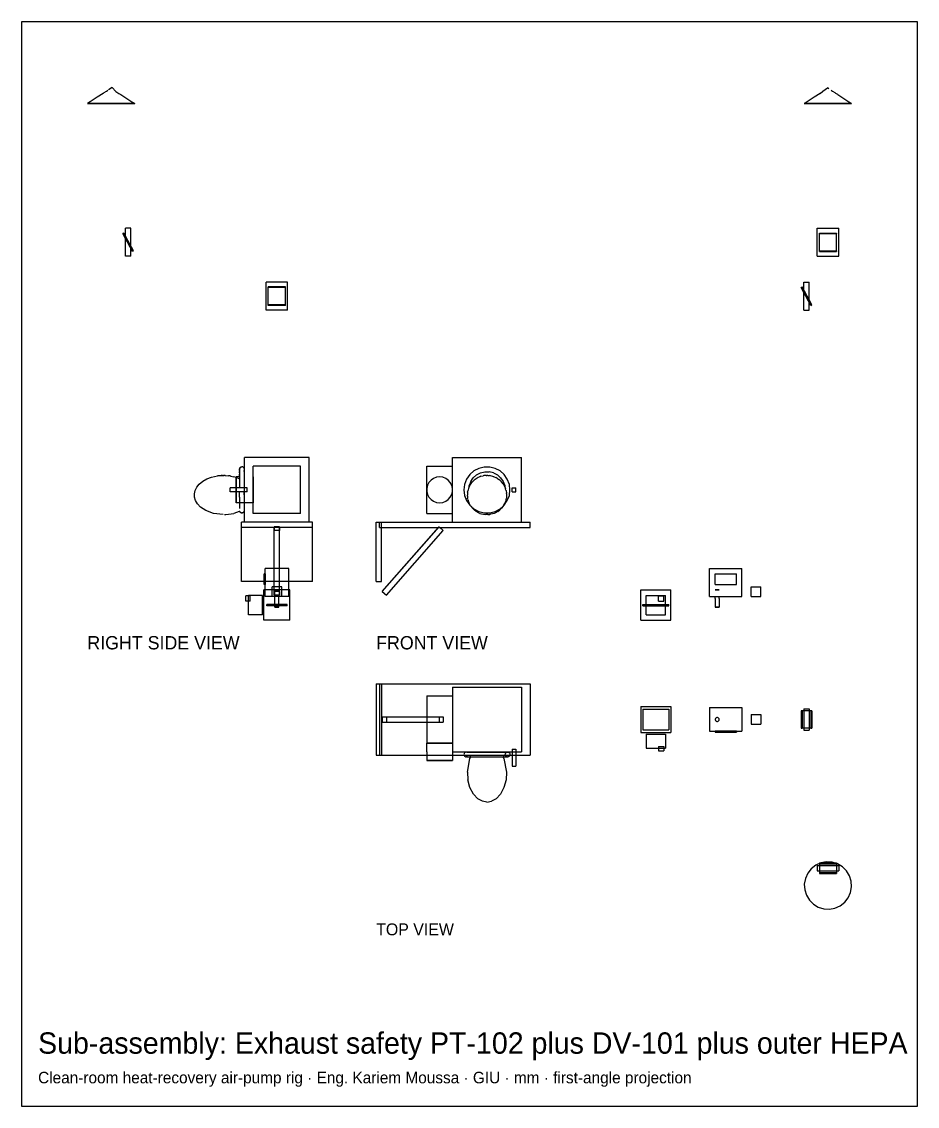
# Model space of a CAD drawing. Header units: millimetres. Extents: x -825 to 8, y -353 to 655.
import ezdxf

# ---------------------------------------------------------------- set-up
doc = ezdxf.new("R2010")
doc.units = ezdxf.units.MM
for name, color, linetype in [('BORDER', 7, 'Continuous'), ('HIDDEN', 8, 'Continuous'), ('TEXT', 5, 'Continuous'), ('VISIBLE', 7, 'Continuous')]:
    doc.layers.add(name, color=color, linetype=linetype)

msp = doc.modelspace()

# ---------------------------------------------------------------- linework, layer by layer
at = {"layer": 'BORDER'}
msp.add_lwpolyline([(-824.6, -352.6), (8.1, -352.6), (8.1, 654.9), (-824.6, 654.9)], close=True, dxfattribs=at)
at = {"layer": 'HIDDEN'}
for points in [[(-763.1, 579), (-763.5, 579)], [(-761.6, 579), (-763.1, 579)], [(-758.8, 579), (-761.6, 579)], [(-755.1, 579), (-758.8, 579)], [(-750.5, 579), (-755.1, 579)], [(-745.5, 579), (-750.5, 579)], [(-740.2, 579), (-745.5, 579)], [(-734.9, 579), (-740.2, 579)], [(-730.1, 579), (-734.9, 579)], [(-725.9, 579), (-730.1, 579)], [(-722.7, 579), (-725.9, 579)], [(-720.5, 579), (-722.7, 579)], [(-719.5, 579), (-720.5, 579)], [(-719.5, 579), (-719.5, 579)], [(-97, 579), (-97, 579)], [(-96, 579), (-97, 579)], [(-93.8, 579), (-96, 579)], [(-90.6, 579), (-93.8, 579)], [(-86.4, 579), (-90.6, 579)], [(-81.5, 579), (-86.4, 579)], [(-76.3, 579), (-81.5, 579)], [(-71, 579), (-76.3, 579)], [(-66, 579), (-71, 579)], [(-61.4, 579), (-66, 579)], [(-57.7, 579), (-61.4, 579)], [(-54.9, 579), (-57.7, 579)], [(-53.4, 579), (-54.9, 579)], [(-53, 579), (-53.4, 579)], [(-729.6, 458.6), (-730.5, 458.1)], [(-721.4, 441.4), (-730.5, 458.1)], [(-720.5, 441.9), (-729.6, 458.6)], [(-723, 463), (-728, 463)], [(-728, 437), (-728, 463)], [(-723, 446.5), (-728, 455.6)], [(-723, 444.4), (-728, 453.5)], [(-723, 437), (-723, 463)], [(-85, 463), (-65, 463)], [(-85, 437), (-85, 463)], [(-83, 441.9), (-83, 458.6)], [(-83, 441.4), (-83, 453.5)], [(-67, 441.9), (-67, 458.6)], [(-67, 441.4), (-67, 453.5)], [(-65, 437), (-65, 463)], [(-723, 437), (-728, 437)], [(-720.5, 441.9), (-721.4, 441.4)], [(-85, 437), (-65, 437)], [(-83, 441.9), (-67, 441.9)], [(-83, 441.9), (-83, 441.4)], [(-83, 441.4), (-67, 441.4)], [(-67, 441.9), (-67, 441.4)], [(-577.3, 413), (-597.3, 413)], [(-597.3, 387), (-597.3, 413)], [(-595.3, 408.1), (-595.3, 408.6)], [(-579.3, 408.6), (-595.3, 408.6)], [(-595.3, 396.5), (-595.3, 408.6)], [(-579.3, 408.1), (-595.3, 408.1)], [(-595.3, 391.4), (-595.3, 408.1)], [(-579.3, 408.1), (-579.3, 408.6)], [(-579.3, 396.5), (-579.3, 408.6)], [(-579.3, 391.4), (-579.3, 408.1)], [(-577.3, 387), (-577.3, 413)], [(-100, 408.1), (-99.1, 408.6)], [(-90.9, 391.4), (-100, 408.1)], [(-90, 391.9), (-99.1, 408.6)], [(-97.5, 413), (-92.5, 413)], [(-97.5, 387), (-97.5, 413)], [(-92.5, 396.5), (-97.5, 405.6)], [(-92.5, 394.4), (-97.5, 403.5)], [(-92.5, 387), (-92.5, 413)], [(-577.3, 387), (-597.3, 387)], [(-97.5, 387), (-92.5, 387)], [(-90.9, 391.4), (-90, 391.9)], [(-557.3, 250), (-617.3, 250)], [(-617.3, 190), (-617.3, 250)], [(-565.3, 242), (-609.3, 242)], [(-609.3, 198), (-609.3, 242)], [(-565.3, 242), (-609.3, 242)], [(-609.3, 198), (-609.3, 242)], [(-565.3, 198), (-565.3, 242)], [(-565.3, 198), (-565.3, 242)], [(-557.3, 190), (-557.3, 250)], [(-448, 242), (-424, 242)], [(-448, 198), (-448, 242)], [(-424, 250), (-360, 250)], [(-424, 190), (-424, 250)], [(-424, 198), (-424, 242)], [(-424, 198), (-424, 242)], [(-360, 190), (-360, 250)], [(-642.6, 233.1), (-637.1, 233.4)], [(-625.3, 232), (-625.3, 231.7)], [(-609.3, 232), (-609.3, 231.7)], [(-609.3, 231.7), (-609.3, 232)], [(-436, 232), (-438.9, 231.7)], [(-433.1, 231.7), (-436, 232)], [(-614.8, 221.8), (-630.8, 221.8)], [(-630.8, 218.2), (-630.8, 221.8)], [(-625.3, 231.7), (-625.3, 230.6)], [(-625.3, 230.6), (-625.3, 231.6)], [(-625.3, 230.6), (-625.3, 229)], [(-625.3, 229), (-625.3, 230.6)], [(-625.3, 229), (-625.3, 226.8)], [(-625.3, 226.8), (-625.3, 229)], [(-625.3, 226.8), (-625.3, 224.3)], [(-625.3, 224.3), (-625.3, 226.8)], [(-625.3, 224.3), (-625.3, 221.4)], [(-625.3, 221.4), (-625.3, 224.3)], [(-614.8, 221.8), (-617.3, 221.8)], [(-614.8, 218.2), (-614.8, 221.8)], [(-614.8, 218.2), (-614.8, 221.8)], [(-609.3, 231.7), (-609.3, 230.6)], [(-609.3, 230.6), (-609.3, 231.7)], [(-609.3, 230.6), (-609.3, 229)], [(-609.3, 229), (-609.3, 230.6)], [(-609.3, 229), (-609.3, 226.8)], [(-609.3, 226.8), (-609.3, 229)], [(-609.3, 226.8), (-609.3, 224.3)], [(-609.3, 224.3), (-609.3, 226.8)], [(-609.3, 224.3), (-609.3, 221.4)], [(-609.3, 221.4), (-609.3, 224.3)], [(-447.2, 224.3), (-447.9, 221.4)], [(-445.9, 226.8), (-447.2, 224.3)], [(-444, 229), (-445.9, 226.8)], [(-441.6, 230.6), (-444, 229)], [(-438.9, 231.7), (-441.6, 230.6)], [(-430.4, 230.6), (-433.1, 231.7)], [(-428, 229), (-430.4, 230.6)], [(-426.1, 226.8), (-428, 229)], [(-424.8, 224.3), (-426.1, 226.8)], [(-424.1, 221.4), (-424.8, 224.3)], [(-368.6, 221.8), (-365.1, 221.8)], [(-368.6, 218.2), (-368.6, 221.8)], [(-365.1, 218.2), (-365.1, 221.8)], [(-614.8, 218.2), (-630.8, 218.2)], [(-625.3, 221.4), (-625.3, 218.6)], [(-625.3, 218.6), (-625.3, 221.4)], [(-625.3, 218.6), (-625.3, 215.7)], [(-625.3, 215.7), (-625.3, 218.6)], [(-625.3, 215.7), (-625.3, 213.2)], [(-625.3, 213.2), (-625.3, 215.7)], [(-625.3, 213.2), (-625.3, 211)], [(-625.3, 211), (-625.3, 213.2)], [(-614.8, 218.2), (-617.3, 218.2)], [(-609.3, 221.4), (-609.3, 218.6)], [(-609.3, 218.6), (-609.3, 221.4)], [(-609.3, 218.6), (-609.3, 215.7)], [(-609.3, 215.7), (-609.3, 218.6)], [(-609.3, 215.7), (-609.3, 213.2)], [(-609.3, 213.2), (-609.3, 215.7)], [(-609.3, 213.2), (-609.3, 211)], [(-609.3, 211), (-609.3, 213.2)], [(-447.9, 221.4), (-447.9, 218.6)], [(-447.9, 218.6), (-447.2, 215.7)], [(-447.2, 215.7), (-445.9, 213.2)], [(-445.9, 213.2), (-444, 211)], [(-428, 211), (-426.1, 213.2)], [(-426.1, 213.2), (-424.8, 215.7)], [(-424.8, 215.7), (-424.1, 218.6)], [(-424.1, 218.6), (-424.1, 221.4)], [(-368.6, 218.2), (-365.1, 218.2)], [(-625.3, 211), (-625.3, 209.4)], [(-625.3, 209.4), (-625.3, 211)], [(-625.3, 209.4), (-625.3, 208.3)], [(-625.3, 208.3), (-625.3, 209.4)], [(-625.3, 208.3), (-625.3, 208)], [(-625.3, 208), (-625.3, 208.3)], [(-609.3, 208), (-625.3, 208)], [(-609.3, 211), (-609.3, 209.4)], [(-609.3, 209.4), (-609.3, 211)], [(-609.3, 209.4), (-609.3, 208.3)], [(-609.3, 208.3), (-609.3, 209.4)], [(-609.3, 208.3), (-609.3, 208)], [(-609.3, 208), (-609.3, 208.3)], [(-444, 211), (-441.6, 209.4)], [(-441.6, 209.4), (-438.9, 208.3)], [(-438.9, 208.3), (-436, 208)], [(-436, 208), (-433.1, 208.3)], [(-433.1, 208.3), (-430.4, 209.4)], [(-430.4, 209.4), (-428, 211)], [(-407.1, 205), (-404.2, 202.4)], [(-404.2, 202.4), (-399.6, 200)], [(-384.4, 200), (-379.8, 202.4)], [(-379.8, 202.4), (-376.9, 205)], [(-637.1, 197), (-646.3, 198)], [(-565.3, 198), (-609.3, 198)], [(-565.3, 198), (-609.3, 198)], [(-448, 198), (-424, 198)], [(-399.6, 200), (-394.6, 198.8)], [(-394.6, 198.8), (-389.4, 198.8)], [(-389.4, 198.8), (-384.4, 200)], [(-554.3, 190), (-620.3, 190)], [(-620.3, 185), (-620.3, 190)], [(-554.3, 190), (-620.3, 190)], [(-620.3, 185), (-620.3, 190)], [(-554.3, 190), (-620.3, 190)], [(-620.3, 135), (-620.3, 190)], [(-554.3, 185), (-620.3, 185)], [(-557.3, 190), (-617.3, 190)], [(-557.3, 190), (-617.3, 190)], [(-589.8, 185.7), (-589.8, 185)], [(-584.8, 185.7), (-589.8, 185.7)], [(-589.8, 125.6), (-589.8, 185.7)], [(-584.8, 185.7), (-584.8, 185)], [(-584.8, 125.6), (-584.8, 185.7)], [(-554.3, 185), (-554.3, 190)], [(-554.3, 185), (-554.3, 190)], [(-554.3, 135), (-554.3, 190)], [(-495, 190), (-490, 190)], [(-495, 135), (-495, 190)], [(-492, 190), (-352, 190)], [(-492, 185), (-492, 190)], [(-492, 185), (-352, 185)], [(-490, 135), (-490, 190)], [(-489.3, 125.6), (-436.5, 185.7)], [(-485.5, 122.3), (-432.7, 182.4)], [(-437.1, 185), (-436.5, 185.7)], [(-436.5, 185.7), (-435.7, 185)], [(-436.5, 185.7), (-432.7, 182.4)], [(-424, 190), (-360, 190)], [(-424, 190), (-360, 190)], [(-352, 185), (-352, 190)], [(-597.9, 142), (-599.1, 142)], [(-599.1, 132), (-599.1, 142)], [(-576.3, 147), (-598.3, 147)], [(-598.3, 121), (-598.3, 147)], [(-597.9, 142), (-598.3, 142)], [(-597.9, 132), (-597.9, 142)], [(-597.9, 132), (-597.9, 142)], [(-589.8, 122.3), (-589.8, 147)], [(-584.8, 122.3), (-584.8, 147)], [(-576.3, 121), (-576.3, 147)], [(-185, 147), (-155, 147)], [(-185, 121), (-185, 147)], [(-180, 142), (-160, 142)], [(-180, 132), (-180, 142)], [(-160, 132), (-160, 142)], [(-155, 121), (-155, 147)], [(-554.3, 135), (-620.3, 135)], [(-576.3, 135), (-599.1, 135)], [(-597.9, 132), (-599.1, 132)], [(-597.9, 132), (-598.3, 132)], [(-495, 135), (-490, 135)], [(-180, 132), (-160, 132)], [(-612.3, 121.5), (-616.3, 121.5)], [(-616.3, 116.5), (-616.3, 121.5)], [(-600.8, 122), (-613.8, 122)], [(-613.8, 104), (-613.8, 122)], [(-612.3, 121.5), (-613.8, 121.5)], [(-612.3, 116.5), (-612.3, 121.5)], [(-612.3, 116.5), (-612.3, 121.5)], [(-600.8, 104), (-600.8, 122)], [(-575.3, 127), (-599.3, 127)], [(-599.3, 99), (-599.3, 127)], [(-576.3, 127), (-598.3, 127)], [(-576.3, 121), (-598.3, 121)], [(-582.8, 130), (-591.8, 130)], [(-591.8, 121), (-591.8, 130)], [(-582.8, 121), (-591.8, 121)], [(-589.8, 125.6), (-589.8, 122.3)], [(-584.8, 125.6), (-589.8, 125.6)], [(-584.8, 122.3), (-589.8, 122.3)], [(-589.1, 121), (-589.1, 127)], [(-589.1, 127), (-589.1, 127)], [(-588.9, 127), (-589.1, 127)], [(-589.1, 127), (-588.9, 127)], [(-589.1, 127), (-589.1, 127)], [(-588.7, 127), (-588.9, 127)], [(-588.9, 127), (-588.7, 127)], [(-588.4, 127), (-588.7, 127)], [(-588.7, 127), (-588.4, 127)], [(-588, 127), (-588.4, 127)], [(-588.4, 127), (-588, 127)], [(-587.6, 127), (-588, 127)], [(-588, 127), (-587.6, 127)], [(-587.1, 127), (-587.6, 127)], [(-587.6, 127), (-587.1, 127)], [(-586.7, 127), (-587.1, 127)], [(-587.1, 127), (-586.7, 127)], [(-586.3, 127), (-586.7, 127)], [(-586.7, 127), (-586.3, 127)], [(-586, 127), (-586.3, 127)], [(-586.3, 127), (-586, 127)], [(-585.8, 127), (-586, 127)], [(-586, 127), (-585.8, 127)], [(-585.6, 127), (-585.8, 127)], [(-585.8, 127), (-585.6, 127)], [(-585.5, 127), (-585.6, 127)], [(-585.6, 127), (-585.5, 127)], [(-584.8, 125.6), (-584.8, 122.3)], [(-582.8, 121), (-582.8, 130)], [(-575.3, 99), (-575.3, 127)], [(-489.3, 125.6), (-485.5, 122.3)], [(-249, 127), (-221, 127)], [(-249, 99), (-249, 127)], [(-244, 122), (-226, 122)], [(-244, 104), (-244, 122)], [(-232.5, 121.5), (-227.5, 121.5)], [(-232.5, 116.5), (-232.5, 121.5)], [(-227.5, 116.5), (-227.5, 121.5)], [(-226, 104), (-226, 122)], [(-221, 99), (-221, 127)], [(-185, 121), (-155, 121)], [(-179.8, 127), (-179.7, 127)], [(-179.8, 127), (-179.8, 127)], [(-179.8, 127), (-179.8, 127)], [(-179.7, 127), (-179.8, 127)], [(-179.7, 127), (-179.5, 127)], [(-179.5, 127), (-179.7, 127)], [(-179.5, 127), (-179.2, 127)], [(-179.2, 127), (-179.5, 127)], [(-179.2, 127), (-178.8, 127)], [(-178.8, 127), (-179.2, 127)], [(-178.8, 127), (-178.4, 127)], [(-178.4, 127), (-178.8, 127)], [(-178.4, 127), (-178, 127)], [(-178, 127), (-178.4, 127)], [(-177.6, 127), (-178, 127)], [(-178, 127), (-177.6, 127)], [(-177.2, 127), (-177.6, 127)], [(-177.6, 127), (-177.2, 127)], [(-176.8, 127), (-177.2, 127)], [(-177.2, 127), (-176.8, 127)], [(-176.5, 127), (-176.8, 127)], [(-176.8, 127), (-176.5, 127)], [(-176.3, 127), (-176.5, 127)], [(-176.5, 127), (-176.3, 127)], [(-176.2, 127), (-176.3, 127)], [(-176.3, 127), (-176.2, 127)], [(-176.2, 127), (-176.2, 127)], [(-176.2, 127), (-176.2, 127)], [(-146.5, 130), (-137.5, 130)], [(-146.5, 121), (-146.5, 130)], [(-146.5, 121), (-137.5, 121)], [(-137.5, 121), (-137.5, 130)], [(-612.3, 116.5), (-616.3, 116.5)], [(-612.3, 116.5), (-613.8, 116.5)], [(-577.8, 113.6), (-596.8, 113.6)], [(-596.8, 112.4), (-596.8, 113.6)], [(-577.8, 113.6), (-596.8, 113.6)], [(-596.8, 112.4), (-596.8, 113.6)], [(-577.8, 112.4), (-596.8, 112.4)], [(-577.8, 112.4), (-596.8, 112.4)], [(-589.1, 111), (-589.1, 111)], [(-588.9, 111), (-589.1, 111)], [(-588.7, 111), (-588.9, 111)], [(-588.4, 111), (-588.7, 111)], [(-588, 111), (-588.4, 111)], [(-587.6, 111), (-588, 111)], [(-587.1, 111), (-587.6, 111)], [(-586.7, 111), (-587.1, 111)], [(-586.3, 111), (-586.7, 111)], [(-586, 111), (-586.3, 111)], [(-585.8, 111), (-586, 111)], [(-585.6, 111), (-585.8, 111)], [(-585.5, 111), (-585.6, 111)], [(-577.8, 112.4), (-577.8, 113.6)], [(-577.8, 112.4), (-577.8, 113.6)], [(-247, 113.6), (-223, 113.6)], [(-247, 113.6), (-223, 113.6)], [(-247, 112.4), (-247, 113.6)], [(-247, 112.4), (-247, 113.6)], [(-247, 112.4), (-223, 112.4)], [(-247, 112.4), (-223, 112.4)], [(-232.5, 116.5), (-227.5, 116.5)], [(-223, 112.4), (-223, 113.6)], [(-223, 112.4), (-223, 113.6)], [(-179.8, 111), (-179.8, 111)], [(-179.7, 111), (-179.8, 111)], [(-179.5, 111), (-179.7, 111)], [(-179.2, 111), (-179.5, 111)], [(-178.8, 111), (-179.2, 111)], [(-178.4, 111), (-178.8, 111)], [(-178, 111), (-178.4, 111)], [(-177.6, 111), (-178, 111)], [(-177.2, 111), (-177.6, 111)], [(-176.8, 111), (-177.2, 111)], [(-176.5, 111), (-176.8, 111)], [(-176.3, 111), (-176.5, 111)], [(-176.2, 111), (-176.3, 111)], [(-176.2, 111), (-176.2, 111)], [(-600.8, 104), (-613.8, 104)], [(-244, 104), (-226, 104)], [(-575.3, 99), (-599.3, 99)], [(-249, 99), (-221, 99)], [(-495, 39.7), (-490, 39.7)], [(-495, 39.7), (-495, -26.3)], [(-492, 39.7), (-352, 39.7)], [(-492, 39.7), (-492, -26.3)], [(-490, 39.7), (-490, -26.3)], [(-424, 36.7), (-360, 36.7)], [(-424, 36.7), (-424, -23.3)], [(-360, 36.7), (-360, -23.3)], [(-352, 39.7), (-352, -26.3)], [(-448, 28.7), (-424, 28.7)], [(-448, 28.7), (-448, -15.3)], [(-424, 28.7), (-424, -15.3)], [(-424, 28.7), (-424, -15.3)], [(-249, 18.7), (-221, 18.7)], [(-249, 18.7), (-249, -5.3)], [(-247, 16.2), (-223, 16.2)], [(-247, 16.2), (-223, 16.2)], [(-247, 16.2), (-247, -2.8)], [(-247, 16.2), (-247, -2.8)], [(-223, 16.2), (-223, -2.8)], [(-223, 16.2), (-223, -2.8)], [(-221, 18.7), (-221, -5.3)], [(-185, 17.7), (-155, 17.7)], [(-185, 17.7), (-185, -4.3)], [(-155, 17.7), (-155, -4.3)], [(-146.5, 11.2), (-137.5, 11.2)], [(-146.5, 11.2), (-146.5, 2.2)], [(-137.5, 11.2), (-137.5, 2.2)], [(-90.9, 14.7), (-100, 14.7)], [(-97.5, 16.7), (-92.5, 16.7)], [(-97.5, 16.7), (-97.5, -3.3)], [(-92.5, 14.7), (-97.5, 14.7)], [(-92.5, 16.7), (-92.5, -3.3)], [(-90.9, 14.7), (-90, 14.7)], [(-90.9, 14.7), (-90.9, -1.3)], [(-489.3, 9.2), (-485.5, 9.2)], [(-489.3, 9.2), (-436.5, 9.2)], [(-489.3, 9.2), (-489.3, 4.2)], [(-489.3, 4.2), (-485.5, 4.2)], [(-489.3, 4.2), (-436.5, 4.2)], [(-485.5, 9.2), (-432.7, 9.2)], [(-485.5, 9.2), (-485.5, 4.2)], [(-485.5, 4.2), (-432.7, 4.2)], [(-436.5, 9.2), (-432.7, 9.2)], [(-436.5, 9.2), (-436.5, 4.2)], [(-436.5, 4.2), (-432.7, 4.2)], [(-432.7, 9.2), (-432.7, 4.2)], [(-179.7, 7.3), (-179.8, 6.9)], [(-179.7, 7.3), (-179.8, 6.9)], [(-179.8, 6.9), (-179.8, 6.4)], [(-179.8, 6.9), (-179.8, 6.4)], [(-179.8, 6.4), (-179.7, 6)], [(-179.8, 6.4), (-179.7, 6)], [(-179.5, 7.7), (-179.7, 7.3)], [(-179.5, 7.7), (-179.7, 7.3)], [(-179.7, 6), (-179.5, 5.6)], [(-179.7, 6), (-179.5, 5.6)], [(-179.2, 8), (-179.5, 7.7)], [(-179.2, 8), (-179.5, 7.7)], [(-179.5, 5.6), (-179.2, 5.3)], [(-179.5, 5.6), (-179.2, 5.3)], [(-178.8, 8.2), (-179.2, 8)], [(-178.8, 8.2), (-179.2, 8)], [(-179.2, 5.3), (-178.8, 5.1)], [(-179.2, 5.3), (-178.8, 5.1)], [(-178.4, 8.4), (-178.8, 8.2)], [(-178.4, 8.4), (-178.8, 8.2)], [(-178.8, 5.1), (-178.4, 4.9)], [(-178.8, 5.1), (-178.4, 4.9)], [(-178, 8.5), (-178.4, 8.4)], [(-178, 8.5), (-178.4, 8.4)], [(-178.4, 4.9), (-178, 4.9)], [(-178.4, 4.9), (-178, 4.9)], [(-177.6, 8.4), (-178, 8.5)], [(-177.6, 8.4), (-178, 8.5)], [(-178, 4.9), (-177.6, 4.9)], [(-178, 4.9), (-177.6, 4.9)], [(-177.2, 8.2), (-177.6, 8.4)], [(-177.2, 8.2), (-177.6, 8.4)], [(-177.6, 4.9), (-177.2, 5.1)], [(-177.6, 4.9), (-177.2, 5.1)], [(-176.8, 8), (-177.2, 8.2)], [(-176.8, 8), (-177.2, 8.2)], [(-177.2, 5.1), (-176.8, 5.3)], [(-177.2, 5.1), (-176.8, 5.3)], [(-176.5, 7.7), (-176.8, 8)], [(-176.5, 7.7), (-176.8, 8)], [(-176.8, 5.3), (-176.5, 5.6)], [(-176.8, 5.3), (-176.5, 5.6)], [(-176.3, 7.3), (-176.5, 7.7)], [(-176.3, 7.3), (-176.5, 7.7)], [(-176.5, 5.6), (-176.3, 6)], [(-176.5, 5.6), (-176.3, 6)], [(-176.2, 6.9), (-176.3, 7.3)], [(-176.2, 6.9), (-176.3, 7.3)], [(-176.3, 6), (-176.2, 6.4)], [(-176.3, 6), (-176.2, 6.4)], [(-176.2, 6.4), (-176.2, 6.9)], [(-176.2, 6.4), (-176.2, 6.9)], [(-146.5, 2.2), (-137.5, 2.2)], [(-249, -5.3), (-221, -5.3)], [(-247, -2.8), (-223, -2.8)], [(-247, -2.8), (-223, -2.8)], [(-244, -6.8), (-226, -6.8)], [(-244, -6.8), (-244, -19.8)], [(-226, -6.8), (-226, -19.8)], [(-185, -4.3), (-155, -4.3)], [(-180, -3.9), (-160, -3.9)], [(-180, -3.9), (-160, -3.9)], [(-180, -3.9), (-180, -4.3)], [(-180, -3.9), (-180, -5.1)], [(-180, -5.1), (-160, -5.1)], [(-160, -3.9), (-160, -4.3)], [(-160, -3.9), (-160, -5.1)], [(-90.9, -1.3), (-100, -1.3)], [(-92.5, -1.3), (-97.5, -1.3)], [(-97.5, -3.3), (-92.5, -3.3)], [(-90.9, -1.3), (-90, -1.3)], [(-448, -15.3), (-424, -15.3)], [(-448, -15.3), (-447.9, -15.3)], [(-447.9, -15.3), (-448, -15.3)], [(-447.9, -15.3), (-447.2, -15.3)], [(-447.2, -15.3), (-447.9, -15.3)], [(-447.2, -15.3), (-445.9, -15.3)], [(-445.9, -15.3), (-447.2, -15.3)], [(-445.9, -15.3), (-444, -15.3)], [(-444, -15.3), (-445.9, -15.3)], [(-444, -15.3), (-441.6, -15.3)], [(-441.6, -15.3), (-444, -15.3)], [(-441.6, -15.3), (-438.9, -15.3)], [(-438.9, -15.3), (-441.6, -15.3)], [(-438.9, -15.3), (-436, -15.3)], [(-436, -15.3), (-438.9, -15.3)], [(-433.1, -15.3), (-436, -15.3)], [(-436, -15.3), (-433.1, -15.3)], [(-430.4, -15.3), (-433.1, -15.3)], [(-433.1, -15.3), (-430.4, -15.3)], [(-428, -15.3), (-430.4, -15.3)], [(-430.4, -15.3), (-428, -15.3)], [(-426.1, -15.3), (-428, -15.3)], [(-428, -15.3), (-426.1, -15.3)], [(-424.8, -15.3), (-426.1, -15.3)], [(-426.1, -15.3), (-424.8, -15.3)], [(-424.1, -15.3), (-424.8, -15.3)], [(-424.8, -15.3), (-424.1, -15.3)], [(-424, -15.3), (-424.1, -15.3)], [(-424.1, -15.3), (-424, -15.3)], [(-244, -19.8), (-226, -19.8)], [(-232.5, -18.3), (-227.5, -18.3)], [(-232.5, -18.3), (-227.5, -18.3)], [(-232.5, -18.3), (-232.5, -19.8)], [(-232.5, -18.3), (-232.5, -22.3)], [(-227.5, -18.3), (-227.5, -19.8)], [(-227.5, -18.3), (-227.5, -22.3)], [(-495, -26.3), (-490, -26.3)], [(-492, -26.3), (-352, -26.3)], [(-448, -26.3), (-424, -26.3)], [(-424, -23.3), (-360, -23.3)], [(-413.3, -26.3), (-370.7, -26.3)], [(-375, -25.8), (-374.9, -25.3)], [(-374.9, -26.4), (-375, -25.8)], [(-374.9, -25.3), (-374.7, -24.8)], [(-374.7, -26.9), (-374.9, -26.4)], [(-374.7, -24.8), (-374.4, -24.4)], [(-374.4, -27.3), (-374.7, -26.9)], [(-374.4, -24.4), (-374, -24)], [(-374, -27.7), (-374.4, -27.3)], [(-374, -24), (-373.6, -23.8)], [(-373.6, -27.9), (-374, -27.7)], [(-373.6, -23.8), (-373.1, -23.7)], [(-373.1, -28), (-373.6, -27.9)], [(-368.6, -20.8), (-365.1, -20.8)], [(-368.6, -20.8), (-365.1, -20.8)], [(-368.6, -20.8), (-368.6, -23.3)], [(-368.6, -20.8), (-368.6, -36.8)], [(-368.6, -26.3), (-365.1, -26.3)], [(-365.1, -20.8), (-365.1, -23.3)], [(-365.1, -20.8), (-365.1, -36.8)], [(-232.5, -22.3), (-227.5, -22.3)], [(-448, -31.3), (-447.9, -31.3)], [(-447.9, -31.3), (-447.2, -31.3)], [(-447.2, -31.3), (-445.9, -31.3)], [(-445.9, -31.3), (-444, -31.3)], [(-444, -31.3), (-441.6, -31.3)], [(-441.6, -31.3), (-438.9, -31.3)], [(-438.9, -31.3), (-436, -31.3)], [(-436, -31.3), (-433.1, -31.3)], [(-433.1, -31.3), (-430.4, -31.3)], [(-430.4, -31.3), (-428, -31.3)], [(-428, -31.3), (-426.1, -31.3)], [(-426.1, -31.3), (-424.8, -31.3)], [(-424.8, -31.3), (-424.1, -31.3)], [(-424.1, -31.3), (-424, -31.3)], [(-368.6, -36.8), (-365.1, -36.8)], [(-85, -129), (-65, -129)], [(-85, -129), (-65, -129)], [(-85, -129), (-85, -134)], [(-85, -129), (-85, -134)], [(-83, -126.5), (-83, -127.4)], [(-83, -127.1), (-83, -135.6)], [(-83, -127.4), (-67, -127.4)], [(-83, -127.4), (-83, -136.5)], [(-81.6, -126.5), (-69, -126.5)], [(-67, -126.5), (-67, -127.4)], [(-67, -127.1), (-67, -135.6)], [(-67, -127.4), (-67, -136.5)], [(-65, -129), (-65, -134)], [(-65, -129), (-65, -134)], [(-85, -134), (-65, -134)], [(-85, -134), (-65, -134)], [(-83, -135.6), (-67, -135.6)], [(-83, -135.6), (-83, -136.5)], [(-83, -136.5), (-67, -136.5)], [(-67, -135.6), (-67, -136.5)]]:
    msp.add_lwpolyline(points, dxfattribs=at)
at = {"layer": 'VISIBLE'}
for points in [[(-754.3, 584.8), (-756.2, 583.7)], [(-748.8, 588.3), (-754.3, 584.8)], [(-748.8, 588.3), (-747.8, 589)], [(-747.8, 589), (-745.7, 590.4)], [(-745.7, 590.4), (-744.9, 591)], [(-744.9, 591), (-744.6, 591.2)], [(-740.3, 593.9), (-743.7, 591.7)], [(-740.3, 593.9), (-736.9, 590.2)], [(-736.9, 590.2), (-734.2, 588.3)], [(-734.2, 588.3), (-732.3, 587.2)], [(-732.3, 587.2), (-726.8, 583.7)], [(-87.8, 584.8), (-89.7, 583.7)], [(-82.3, 588.3), (-87.8, 584.8)], [(-82.3, 588.3), (-79.7, 590.3)], [(-79.7, 590.3), (-75.5, 593.5)], [(-74.3, 592.4), (-75.5, 593.5)], [(-71.9, 591.2), (-71.6, 591)], [(-71.6, 591), (-70.7, 590.4)], [(-70.7, 590.4), (-68.6, 589)], [(-68.6, 589), (-67.7, 588.3)], [(-65.8, 587.2), (-67.7, 588.3)], [(-65.8, 587.2), (-60.3, 583.7)], [(-760.9, 580.6), (-763.5, 579)], [(-763.5, 579), (-762.5, 579)], [(-763.5, 579), (-763.5, 579)], [(-762.5, 579), (-760.3, 579)], [(-756.2, 583.7), (-760.9, 580.6)], [(-760.3, 579), (-757.1, 579)], [(-757.1, 579), (-752.9, 579)], [(-752.9, 579), (-748, 579)], [(-748, 579), (-742.8, 579)], [(-742.8, 579), (-737.5, 579)], [(-737.5, 579), (-732.5, 579)], [(-732.5, 579), (-727.9, 579)], [(-727.9, 579), (-724.2, 579)], [(-726.8, 583.7), (-722.1, 580.6)], [(-724.2, 579), (-721.4, 579)], [(-722.1, 580.6), (-719.5, 579)], [(-721.4, 579), (-719.9, 579)], [(-719.9, 579), (-719.5, 579)], [(-94.4, 580.6), (-97, 579)], [(-97, 579), (-96.6, 579)], [(-96.6, 579), (-95.1, 579)], [(-95.1, 579), (-92.3, 579)], [(-89.7, 583.7), (-94.4, 580.6)], [(-92.3, 579), (-88.6, 579)], [(-88.6, 579), (-84, 579)], [(-84, 579), (-79, 579)], [(-79, 579), (-73.7, 579)], [(-73.7, 579), (-68.5, 579)], [(-68.5, 579), (-63.6, 579)], [(-63.6, 579), (-59.4, 579)], [(-60.3, 583.7), (-55.6, 580.6)], [(-59.4, 579), (-56.2, 579)], [(-56.2, 579), (-54, 579)], [(-55.6, 580.6), (-53, 579)], [(-54, 579), (-53, 579)], [(-53, 579), (-53, 579)], [(-729.6, 458.6), (-730.5, 458.1)], [(-728, 453.5), (-730.5, 458.1)], [(-728, 455.6), (-729.6, 458.6)], [(-723, 463), (-728, 463)], [(-728, 437), (-728, 463)], [(-723, 437), (-723, 463)], [(-85, 463), (-65, 463)], [(-85, 437), (-85, 463)], [(-83, 458.6), (-67, 458.6)], [(-83, 458.6), (-83, 458.1)], [(-83, 458.1), (-67, 458.1)], [(-83, 453.5), (-83, 458.1)], [(-67, 458.6), (-67, 458.1)], [(-67, 453.5), (-67, 458.1)], [(-65, 437), (-65, 463)], [(-720.5, 441.9), (-723, 446.5)], [(-721.4, 441.4), (-723, 444.4)], [(-723, 437), (-728, 437)], [(-720.5, 441.9), (-721.4, 441.4)], [(-85, 437), (-65, 437)], [(-577.3, 413), (-597.3, 413)], [(-597.3, 387), (-597.3, 413)], [(-577.3, 387), (-577.3, 413)], [(-100, 408.1), (-99.1, 408.6)], [(-97.5, 403.5), (-100, 408.1)], [(-97.5, 405.6), (-99.1, 408.6)], [(-97.5, 413), (-92.5, 413)], [(-97.5, 387), (-97.5, 413)], [(-92.5, 387), (-92.5, 413)], [(-595.3, 391.9), (-595.3, 396.5)], [(-579.3, 391.9), (-579.3, 396.5)], [(-90, 391.9), (-92.5, 396.5)], [(-90.9, 391.4), (-92.5, 394.4)], [(-577.3, 387), (-597.3, 387)], [(-595.3, 391.4), (-595.3, 391.9)], [(-579.3, 391.9), (-595.3, 391.9)], [(-579.3, 391.4), (-595.3, 391.4)], [(-579.3, 391.4), (-579.3, 391.9)], [(-97.5, 387), (-92.5, 387)], [(-90.9, 391.4), (-90, 391.9)], [(-557.3, 250), (-617.3, 250)], [(-617.3, 190), (-617.3, 250)], [(-557.3, 190), (-557.3, 250)], [(-448, 242), (-424, 242)], [(-448, 198), (-448, 242)], [(-424, 250), (-360, 250)], [(-424, 190), (-424, 250)], [(-360, 190), (-360, 250)], [(-652.4, 230.2), (-648.1, 231.8)], [(-648.1, 231.8), (-642.6, 233.1)], [(-639.2, 233.4), (-642.6, 233.1)], [(-639.2, 233.4), (-639.2, 233.4)], [(-639.2, 233.4), (-638.2, 233.4)], [(-638.2, 233.4), (-639.2, 233.4)], [(-637.8, 233.5), (-638.2, 233.4)], [(-637.8, 233.5), (-636.4, 233.4)], [(-636.8, 233.5), (-637.2, 233.4)], [(-636.8, 233.5), (-636.4, 233.4)], [(-635.4, 233.4), (-636.4, 233.4)], [(-635.4, 233.4), (-635.2, 233.4)], [(-635.2, 233.4), (-632.2, 233.1)], [(-630.6, 232.9), (-632.2, 233.1)], [(-630.6, 232.9), (-630.1, 232.8)], [(-630.1, 232.8), (-627.2, 232.2)], [(-624, 231.1), (-627.2, 232.2)], [(-625.3, 231.7), (-625.3, 232)], [(-622, 232), (-625.3, 232)], [(-622.1, 239.1), (-622, 239.5)], [(-622.1, 239), (-622.1, 239.1)], [(-622, 238), (-622.1, 239)], [(-622, 239.6), (-621.9, 240)], [(-622, 239.5), (-622, 239.6)], [(-622, 239.1), (-622, 238.8)], [(-622, 238.8), (-622, 238)], [(-622, 238), (-622, 237.2)], [(-622, 237.2), (-622, 235.8)], [(-622, 235.8), (-622, 237.2)], [(-622, 235.8), (-622, 234.6)], [(-622, 234.6), (-622, 232.7)], [(-622, 232.7), (-622, 234.6)], [(-622, 232.7), (-622, 231.1)], [(-621.8, 240.2), (-621.9, 240)], [(-621.8, 240.2), (-621.7, 240.4)], [(-621.5, 240.6), (-621.7, 240.4)], [(-621.5, 240.6), (-621.3, 240.8)], [(-621.3, 240.8), (-621.1, 241)], [(-621.1, 241), (-620.9, 241.1)], [(-620.6, 241.3), (-620.9, 241.1)], [(-620.6, 241.3), (-620.4, 241.3)], [(-620.4, 241.3), (-620.1, 241.4)], [(-620.1, 241.4), (-619.8, 241.4)], [(-619.6, 241.4), (-619.8, 241.4)], [(-619.3, 241.3), (-619.6, 241.4)], [(-619.1, 241.3), (-619.3, 241.3)], [(-619.1, 241.3), (-618.8, 241.1)], [(-618.6, 241), (-618.8, 241.1)], [(-618.6, 241), (-618.4, 240.8)], [(-618.4, 240.8), (-618.2, 240.6)], [(-618.2, 240.6), (-618, 240.4)], [(-618, 240.4), (-617.9, 240.2)], [(-617.9, 240.2), (-617.8, 240)], [(-617.8, 240), (-617.7, 239.6)], [(-617.7, 239.6), (-617.7, 239.5)], [(-617.7, 239.5), (-617.6, 239.1)], [(-617.6, 239.1), (-617.6, 238.8)], [(-617.6, 238.8), (-617.6, 238)], [(-617.6, 238), (-617.6, 237.3)], [(-617.6, 237.2), (-617.6, 238)], [(-617.6, 237.3), (-617.6, 235.8)], [(-617.6, 235.8), (-617.6, 234.6)], [(-617.6, 234.6), (-617.6, 232.7)], [(-617.6, 232.7), (-617.6, 231.1)], [(-617.3, 232), (-617.6, 232)], [(-436, 232), (-438.9, 231.7)], [(-433.1, 231.7), (-436, 232)], [(-408, 234.2), (-410.9, 229.9)], [(-404.2, 237.6), (-408, 234.2)], [(-404.7, 231.3), (-401.7, 234)], [(-399.6, 240), (-404.2, 237.6)], [(-401.7, 234), (-398, 235.9)], [(-398.7, 232.2), (-400.1, 231.6)], [(-394.6, 241.2), (-399.6, 240)], [(-397.6, 232.6), (-398.7, 232.2)], [(-398, 235.9), (-394, 236.9)], [(-397.6, 232.6), (-395.5, 233.1)], [(-395, 233.2), (-395.5, 233.1)], [(-393.3, 233.4), (-395, 233.2)], [(-389.4, 241.2), (-394.6, 241.2)], [(-394, 236.9), (-390, 236.9)], [(-393, 233.4), (-393.3, 233.4)], [(-392.8, 233.4), (-393, 233.4)], [(-392.8, 233.4), (-392, 233.4)], [(-391.2, 233.4), (-392, 233.4)], [(-391.2, 233.4), (-390.9, 233.4)], [(-390.9, 233.4), (-389.7, 233.3)], [(-386, 235.9), (-390, 236.9)], [(-385.5, 232.2), (-389.7, 233.3)], [(-384.4, 240), (-389.4, 241.2)], [(-386, 235.9), (-382.3, 234)], [(-385.5, 232.2), (-385.3, 232.2)], [(-385.3, 232.2), (-383.9, 231.6)], [(-379.8, 237.6), (-384.4, 240)], [(-382.3, 234), (-379.3, 231.3)], [(-376, 234.2), (-379.8, 237.6)], [(-373.1, 229.9), (-376, 234.2)], [(-663.3, 219.3), (-661.8, 222.4)], [(-661.8, 222.4), (-659.5, 225.3)], [(-659.5, 225.3), (-656.3, 228)], [(-656.3, 228), (-652.4, 230.2)], [(-617.3, 221.8), (-630.8, 221.8)], [(-630.8, 218.2), (-630.8, 221.8)], [(-625.3, 231.6), (-625.3, 231.7)], [(-624, 231.1), (-622, 230.2)], [(-622, 231.1), (-622, 228.9)], [(-622, 228.9), (-622, 226.9)], [(-622, 226.9), (-622, 224.6)], [(-622, 224.6), (-622, 222.3)], [(-622, 222.3), (-622, 221.8)], [(-617.6, 231.1), (-617.6, 228.9)], [(-617.6, 231.1), (-617.6, 231.1)], [(-617.6, 228.9), (-617.6, 226.9)], [(-617.3, 227.5), (-617.6, 227.7)], [(-617.6, 226.9), (-617.6, 224.6)], [(-617.6, 224.6), (-617.6, 222.3)], [(-617.6, 222.3), (-617.6, 221.8)], [(-447.2, 224.3), (-447.9, 221.4)], [(-445.9, 226.8), (-447.2, 224.3)], [(-444, 229), (-445.9, 226.8)], [(-441.6, 230.6), (-444, 229)], [(-438.9, 231.7), (-441.6, 230.6)], [(-430.4, 230.6), (-433.1, 231.7)], [(-428, 229), (-430.4, 230.6)], [(-426.1, 226.8), (-428, 229)], [(-424.8, 224.3), (-426.1, 226.8)], [(-424.1, 221.4), (-424.8, 224.3)], [(-412.8, 225.1), (-413.4, 220)], [(-410.9, 229.9), (-412.8, 225.1)], [(-409, 221.9), (-409.1, 221.6)], [(-408.5, 222.9), (-409, 221.9)], [(-408.7, 222.5), (-408.5, 224.1)], [(-407.1, 227.9), (-408.5, 224.1)], [(-408.5, 222.9), (-407.4, 225)], [(-407.3, 225.2), (-407.4, 225)], [(-407.3, 225.2), (-407, 225.5)], [(-407.1, 227.9), (-404.7, 231.3)], [(-407, 225.5), (-405.5, 227.4)], [(-405.5, 227.4), (-404.9, 228.1)], [(-404.9, 228.1), (-404, 228.9)], [(-403.1, 229.7), (-404, 228.9)], [(-402, 230.4), (-403.1, 229.7)], [(-400.1, 231.6), (-402, 230.4)], [(-382, 230.4), (-383.9, 231.6)], [(-382, 230.4), (-380.9, 229.7)], [(-380, 228.9), (-380.9, 229.7)], [(-379.1, 228.1), (-380, 228.9)], [(-379.3, 231.3), (-376.9, 227.9)], [(-378.5, 227.4), (-379.1, 228.1)], [(-377, 225.5), (-378.5, 227.4)], [(-377, 225.5), (-376.7, 225.2)], [(-376.9, 227.9), (-375.5, 224.1)], [(-376.7, 225.2), (-376.6, 225)], [(-376.6, 225), (-375.5, 222.9)], [(-375.5, 224.1), (-375.3, 222.5)], [(-375.5, 222.9), (-375, 221.9)], [(-375, 221.9), (-374.7, 221)], [(-371.2, 225.1), (-373.1, 229.9)], [(-370.6, 220), (-371.2, 225.1)], [(-368.6, 221.8), (-365.1, 221.8)], [(-368.6, 218.2), (-368.6, 221.8)], [(-365.1, 218.2), (-365.1, 221.8)], [(-664, 216.3), (-663.3, 219.3)], [(-663.9, 213.3), (-664, 216.3)], [(-663, 210.2), (-663.9, 213.3)], [(-617.3, 218.2), (-630.8, 218.2)], [(-622, 217.7), (-622, 218.2)], [(-622, 215.4), (-622, 217.7)], [(-622, 213.1), (-622, 215.4)], [(-622, 213.1), (-622, 211.1)], [(-617.6, 217.7), (-617.6, 218.2)], [(-617.6, 215.4), (-617.6, 217.7)], [(-617.6, 215.4), (-617.6, 213.1)], [(-617.6, 213.1), (-617.6, 211.1)], [(-447.9, 221.4), (-447.9, 218.6)], [(-447.9, 218.6), (-447.2, 215.7)], [(-447.2, 215.7), (-445.9, 213.2)], [(-445.9, 213.2), (-444, 211)], [(-428, 211), (-426.1, 213.2)], [(-426.1, 213.2), (-424.8, 215.7)], [(-424.8, 215.7), (-424.1, 218.6)], [(-424.1, 218.6), (-424.1, 221.4)], [(-413.4, 220), (-412.8, 214.9)], [(-412.8, 214.9), (-410.9, 210.1)], [(-410, 217.9), (-410.2, 216.9)], [(-410.2, 216.9), (-410.2, 216.6)], [(-410.2, 216.6), (-410.2, 215.2)], [(-410.2, 214.3), (-410.2, 215.2)], [(-410.2, 214.3), (-410.1, 213.2)], [(-410.1, 213.2), (-410.1, 212.8)], [(-410.1, 212.8), (-410, 212.2)], [(-410, 217.9), (-409.9, 218.9)], [(-410, 212), (-410, 212.2)], [(-409.8, 211.1), (-410, 212)], [(-409.9, 218.9), (-409.8, 219)], [(-409.6, 219.8), (-409.8, 219)], [(-409.1, 221.6), (-409.6, 219.8)], [(-374.4, 219.8), (-374.7, 221)], [(-374.4, 219.8), (-374.3, 219.4)], [(-374.3, 219.4), (-374.2, 219.2)], [(-374.2, 219.2), (-373.9, 217.4)], [(-374.2, 211.2), (-374, 212.2)], [(-373.9, 213.2), (-374, 212.4)], [(-374, 212.4), (-374, 212.2)], [(-373.9, 217.4), (-373.9, 217.3)], [(-373.8, 216.9), (-373.9, 217.3)], [(-373.8, 214.9), (-373.9, 213.2)], [(-373.8, 216.6), (-373.8, 216.9)], [(-373.8, 216.6), (-373.8, 215.2)], [(-373.8, 215.2), (-373.8, 214.9)], [(-373.1, 210.1), (-371.2, 214.9)], [(-371.2, 214.9), (-370.6, 220)], [(-368.6, 218.2), (-365.1, 218.2)], [(-661.2, 207.1), (-663, 210.2)], [(-658.3, 204), (-661.2, 207.1)], [(-653.4, 200.7), (-658.3, 204)], [(-622, 211.1), (-622, 208.9)], [(-622, 208.9), (-622, 207.3)], [(-622, 207.3), (-622, 205.4)], [(-622, 205.4), (-622, 204.2)], [(-622, 204.2), (-622, 202.8)], [(-622, 202.8), (-622, 202.8)], [(-617.6, 211.1), (-617.6, 208.9)], [(-617.6, 208.9), (-617.6, 207.3)], [(-617.6, 207.3), (-617.6, 205.4)], [(-617.6, 205.4), (-617.6, 204.2)], [(-617.6, 204.2), (-617.6, 202.8)], [(-617.3, 202.9), (-617.6, 202.7)], [(-617.6, 202.8), (-617.6, 202)], [(-617.6, 202), (-617.6, 201.2)], [(-444, 211), (-441.6, 209.4)], [(-441.6, 209.4), (-438.9, 208.3)], [(-438.9, 208.3), (-436, 208)], [(-436, 208), (-433.1, 208.3)], [(-433.1, 208.3), (-430.4, 209.4)], [(-430.4, 209.4), (-428, 211)], [(-410.9, 210.1), (-408, 205.8)], [(-409.8, 211.1), (-409.6, 210.3)], [(-409.6, 210.3), (-409.5, 209.9)], [(-409.5, 209.9), (-409, 208.5)], [(-408.5, 207.5), (-409, 208.5)], [(-407.5, 205.5), (-408.5, 207.5)], [(-408, 205.8), (-407.1, 205)], [(-407.3, 205.2), (-407.5, 205.5)], [(-407.1, 205), (-407.3, 205.2)], [(-407.1, 205), (-405.5, 203)], [(-405.5, 203), (-404.9, 202.3)], [(-404.9, 202.3), (-404, 201.4)], [(-379.1, 202.3), (-380, 201.4)], [(-378.5, 203), (-379.1, 202.3)], [(-376.9, 205), (-378.5, 203)], [(-376.9, 205), (-376, 205.8)], [(-376.7, 205.2), (-376.9, 205)], [(-376.5, 205.5), (-376.7, 205.2)], [(-376.5, 205.5), (-375.5, 207.5)], [(-376, 205.8), (-373.1, 210.1)], [(-375, 208.5), (-375.5, 207.5)], [(-374.5, 209.9), (-375, 208.5)], [(-374.4, 210.3), (-374.5, 209.9)], [(-374.2, 211.2), (-374.4, 210.3)], [(-646.3, 198), (-653.4, 200.7)], [(-636, 197), (-634.7, 197)], [(-634.7, 197), (-632.2, 197.3)], [(-632.2, 197.3), (-627.2, 198.2)], [(-622.4, 199.9), (-627.2, 198.2)], [(-622.4, 199.9), (-621.9, 200.2)], [(-622, 200.2), (-621.9, 200)], [(-621.8, 199.8), (-621.9, 200)], [(-621.8, 199.8), (-621.7, 199.6)], [(-621.5, 199.4), (-621.7, 199.6)], [(-621.5, 199.4), (-621.3, 199.2)], [(-621.3, 199.2), (-621.1, 199)], [(-621.1, 199), (-620.9, 198.9)], [(-620.9, 198.9), (-620.6, 198.7)], [(-620.6, 198.7), (-620.4, 198.7)], [(-620.4, 198.7), (-620.1, 198.6)], [(-620.1, 198.6), (-619.8, 198.6)], [(-619.6, 198.6), (-619.8, 198.6)], [(-619.3, 198.7), (-619.6, 198.6)], [(-619.3, 198.7), (-619.1, 198.7)], [(-619.1, 198.7), (-618.8, 198.9)], [(-618.8, 198.9), (-618.6, 199)], [(-618.6, 199), (-618.4, 199.2)], [(-618.4, 199.2), (-618.2, 199.4)], [(-618.2, 199.4), (-618, 199.6)], [(-618, 199.6), (-617.9, 199.8)], [(-617.9, 199.8), (-617.8, 200)], [(-617.7, 200.4), (-617.8, 200)], [(-617.6, 200.9), (-617.7, 200.5)], [(-617.7, 200.4), (-617.7, 200.5)], [(-617.6, 201.2), (-617.6, 200.9)], [(-448, 198), (-424, 198)], [(-402, 199.9), (-404, 201.4)], [(-399.4, 198.5), (-402, 199.9)], [(-399.4, 198.5), (-398.7, 198.2)], [(-398.7, 198.2), (-397.2, 197.7)], [(-397.2, 197.7), (-395.3, 197.3)], [(-395.3, 197.3), (-393.1, 197)], [(-392, 197), (-393.1, 197)], [(-391.2, 197), (-392, 197)], [(-391.2, 197), (-391, 197)], [(-391, 197), (-390.9, 197)], [(-390.9, 197), (-389.4, 197.1)], [(-388.7, 197.3), (-389.4, 197.1)], [(-386.8, 197.7), (-388.7, 197.3)], [(-385.3, 198.2), (-386.8, 197.7)], [(-384.6, 198.5), (-385.3, 198.2)], [(-382, 199.9), (-384.6, 198.5)], [(-382, 199.9), (-380, 201.4)], [(-554.3, 190), (-620.3, 190)], [(-620.3, 185), (-620.3, 190)], [(-554.3, 185), (-620.3, 185)], [(-620.3, 135), (-620.3, 185)], [(-589.8, 185), (-589.8, 182.4)], [(-584.8, 182.4), (-589.8, 182.4)], [(-589.8, 147), (-589.8, 182.4)], [(-584.8, 185), (-584.8, 182.4)], [(-584.8, 147), (-584.8, 182.4)], [(-554.3, 185), (-554.3, 190)], [(-554.3, 135), (-554.3, 185)], [(-495, 190), (-490, 190)], [(-495, 135), (-495, 190)], [(-492, 190), (-352, 190)], [(-492, 185), (-492, 190)], [(-492, 185), (-352, 185)], [(-490, 135), (-490, 190)], [(-489.3, 125.6), (-437.1, 185)], [(-485.5, 122.3), (-432.7, 182.4)], [(-435.7, 185), (-432.7, 182.4)], [(-352, 185), (-352, 190)], [(-598.3, 142), (-599.1, 142)], [(-599.1, 132), (-599.1, 142)], [(-576.3, 147), (-598.3, 147)], [(-598.3, 121), (-598.3, 147)], [(-576.3, 121), (-576.3, 147)], [(-185, 147), (-155, 147)], [(-185, 121), (-185, 147)], [(-180, 142), (-160, 142)], [(-180, 132), (-180, 142)], [(-160, 132), (-160, 142)], [(-155, 121), (-155, 147)], [(-599.1, 135), (-620.3, 135)], [(-598.3, 132), (-599.1, 132)], [(-554.3, 135), (-576.3, 135)], [(-495, 135), (-490, 135)], [(-180, 132), (-160, 132)], [(-613.8, 121.5), (-616.3, 121.5)], [(-616.3, 116.5), (-616.3, 121.5)], [(-600.8, 122), (-613.8, 122)], [(-613.8, 104), (-613.8, 122)], [(-600.8, 104), (-600.8, 122)], [(-598.3, 127), (-599.3, 127)], [(-599.3, 99), (-599.3, 127)], [(-576.3, 121), (-598.3, 121)], [(-582.8, 130), (-591.8, 130)], [(-591.8, 121), (-591.8, 130)], [(-582.8, 121), (-591.8, 121)], [(-589.1, 111), (-589.1, 121)], [(-585.5, 111), (-585.5, 121)], [(-582.8, 121), (-582.8, 130)], [(-575.3, 127), (-576.3, 127)], [(-575.3, 99), (-575.3, 127)], [(-489.3, 125.6), (-485.5, 122.3)], [(-249, 127), (-221, 127)], [(-249, 99), (-249, 127)], [(-244, 122), (-226, 122)], [(-244, 104), (-244, 122)], [(-232.5, 121.5), (-227.5, 121.5)], [(-232.5, 116.5), (-232.5, 121.5)], [(-227.5, 116.5), (-227.5, 121.5)], [(-226, 104), (-226, 122)], [(-221, 99), (-221, 127)], [(-185, 121), (-155, 121)], [(-179.8, 119), (-179.8, 121)], [(-176.2, 119), (-176.2, 121)], [(-146.5, 130), (-137.5, 130)], [(-146.5, 121), (-146.5, 130)], [(-146.5, 121), (-137.5, 121)], [(-137.5, 121), (-137.5, 130)], [(-613.8, 116.5), (-616.3, 116.5)], [(-589.1, 111), (-588.9, 111)], [(-589.1, 111), (-589.1, 111)], [(-588.9, 111), (-588.7, 111)], [(-588.7, 111), (-588.4, 111)], [(-588.4, 111), (-588, 111)], [(-588, 111), (-587.6, 111)], [(-587.6, 111), (-587.1, 111)], [(-587.1, 111), (-586.7, 111)], [(-586.7, 111), (-586.3, 111)], [(-586.3, 111), (-586, 111)], [(-586, 111), (-585.8, 111)], [(-585.8, 111), (-585.6, 111)], [(-585.6, 111), (-585.5, 111)], [(-232.5, 116.5), (-227.5, 116.5)], [(-179.8, 119), (-179.8, 111)], [(-179.8, 111), (-179.7, 111)], [(-179.8, 111), (-179.8, 111)], [(-179.7, 111), (-179.5, 111)], [(-179.5, 111), (-179.2, 111)], [(-179.2, 111), (-178.8, 111)], [(-178.8, 111), (-178.4, 111)], [(-178.4, 111), (-178, 111)], [(-178, 111), (-177.6, 111)], [(-177.6, 111), (-177.2, 111)], [(-177.2, 111), (-176.8, 111)], [(-176.8, 111), (-176.5, 111)], [(-176.5, 111), (-176.3, 111)], [(-176.3, 111), (-176.2, 111)], [(-176.2, 119), (-176.2, 111)], [(-176.2, 111), (-176.2, 111)], [(-600.8, 104), (-613.8, 104)], [(-244, 104), (-226, 104)], [(-575.3, 99), (-599.3, 99)], [(-249, 99), (-221, 99)], [(-495, 39.7), (-490, 39.7)], [(-495, 39.7), (-495, -26.3)], [(-492, 39.7), (-352, 39.7)], [(-492, 39.7), (-492, -26.3)], [(-490, 39.7), (-490, -26.3)], [(-424, 36.7), (-360, 36.7)], [(-424, 36.7), (-424, -23.3)], [(-360, 36.7), (-360, -23.3)], [(-352, 39.7), (-352, -26.3)], [(-448, 28.7), (-424, 28.7)], [(-448, 28.7), (-448, -15.3)], [(-249, 18.7), (-221, 18.7)], [(-249, 18.7), (-249, -5.3)], [(-221, 18.7), (-221, -5.3)], [(-185, 17.7), (-155, 17.7)], [(-185, 17.7), (-185, -4.3)], [(-155, 17.7), (-155, -4.3)], [(-146.5, 11.2), (-137.5, 11.2)], [(-146.5, 11.2), (-146.5, 2.2)], [(-137.5, 11.2), (-137.5, 2.2)], [(-100, 14.7), (-99.1, 14.7)], [(-100, 14.7), (-100, -1.3)], [(-97.5, 14.7), (-99.1, 14.7)], [(-99.1, 14.7), (-99.1, -1.3)], [(-97.5, 16.7), (-92.5, 16.7)], [(-97.5, 16.7), (-97.5, -3.3)], [(-92.5, 16.7), (-92.5, -3.3)], [(-90, 14.7), (-92.5, 14.7)], [(-90, 14.7), (-90, -1.3)], [(-146.5, 2.2), (-137.5, 2.2)], [(-249, -5.3), (-221, -5.3)], [(-244, -6.8), (-226, -6.8)], [(-244, -6.8), (-244, -19.8)], [(-226, -6.8), (-226, -19.8)], [(-185, -4.3), (-155, -4.3)], [(-180, -4.3), (-180, -5.1)], [(-180, -5.1), (-160, -5.1)], [(-160, -4.3), (-160, -5.1)], [(-100, -1.3), (-99.1, -1.3)], [(-97.5, -1.3), (-99.1, -1.3)], [(-97.5, -3.3), (-92.5, -3.3)], [(-90, -1.3), (-92.5, -1.3)], [(-448, -15.3), (-424, -15.3)], [(-448, -23.3), (-448, -15.3)], [(-244, -19.8), (-226, -19.8)], [(-232.5, -19.8), (-232.5, -22.3)], [(-227.5, -19.8), (-227.5, -22.3)], [(-495, -26.3), (-490, -26.3)], [(-492, -26.3), (-448, -26.3)], [(-448, -23.3), (-448, -31.3)], [(-424, -23.3), (-360, -23.3)], [(-424, -23.3), (-424, -31.3)], [(-424, -26.3), (-413.3, -26.3)], [(-413.3, -25.3), (-413.4, -25.8)], [(-413.4, -25.8), (-413.3, -26.4)], [(-413.1, -24.8), (-413.3, -25.3)], [(-413.3, -26.4), (-413.1, -26.9)], [(-412.8, -24.4), (-413.1, -24.8)], [(-413.1, -26.9), (-412.8, -27.3)], [(-412.4, -24), (-412.8, -24.4)], [(-412.8, -27.3), (-412.4, -27.7)], [(-412, -23.8), (-412.4, -24)], [(-412.4, -27.7), (-412, -27.9)], [(-411.5, -23.7), (-412, -23.8)], [(-412, -27.9), (-411.5, -28)], [(-410.6, -23.6), (-411.5, -23.7)], [(-410.6, -28), (-411.5, -28)], [(-410.6, -23.6), (-410.1, -23.6)], [(-410.6, -28), (-410.3, -28)], [(-410.2, -28), (-410.6, -28)], [(-410.3, -28), (-409, -28)], [(-410.2, -42.1), (-407.8, -29.7)], [(-410.1, -23.6), (-409, -23.6)], [(-409, -23.6), (-408.1, -23.6)], [(-409, -28), (-408, -28)], [(-408.1, -23.6), (-406.4, -23.6)], [(-408, -28), (-406.4, -28)], [(-407, -28), (-408, -28)], [(-407.8, -29.7), (-407, -28)], [(-406.4, -23.6), (-404.9, -23.6)], [(-406.4, -28), (-404.9, -28)], [(-404.9, -23.6), (-402.9, -23.6)], [(-404.9, -28), (-402.9, -28)], [(-404.2, -23.3), (-404.4, -23.6)], [(-402.9, -23.6), (-401.1, -23.6)], [(-402.9, -28), (-401, -28)], [(-401.1, -23.6), (-398.8, -23.6)], [(-401, -28), (-398.8, -28)], [(-398.8, -23.6), (-396.7, -23.6)], [(-398.8, -28), (-396.7, -28)], [(-396.7, -23.6), (-394.3, -23.6)], [(-396.7, -28), (-394.3, -28)], [(-394.3, -23.6), (-392, -23.6)], [(-394.3, -28), (-392, -28)], [(-392, -23.6), (-389.7, -23.6)], [(-392, -28), (-389.7, -28)], [(-389.7, -23.6), (-387.3, -23.6)], [(-389.7, -28), (-387.3, -28)], [(-387.3, -23.6), (-385.2, -23.6)], [(-387.3, -28), (-385.2, -28)], [(-385.2, -23.6), (-383, -23.6)], [(-385.2, -28), (-382.9, -28)], [(-383, -23.6), (-381.1, -23.6)], [(-382.9, -28), (-381.1, -28)], [(-381.1, -23.6), (-379.1, -23.6)], [(-381.1, -28), (-379.1, -28)], [(-379.8, -23.3), (-379.6, -23.6)], [(-379.1, -23.6), (-377.6, -23.6)], [(-379.1, -23.6), (-379.1, -23.6)], [(-379.1, -28), (-377.6, -28)], [(-377.6, -23.6), (-376, -23.6)], [(-377.6, -28), (-376, -28)], [(-376, -28), (-377, -28)], [(-376.2, -29.7), (-377, -28)], [(-376.2, -29.7), (-373.8, -42.1)], [(-376, -23.6), (-375, -23.6)], [(-376, -28), (-375, -28)], [(-375, -23.6), (-373.9, -23.6)], [(-373.8, -23.6), (-375, -23.6)], [(-375, -28), (-373.7, -28)], [(-373.9, -23.6), (-373.4, -23.6)], [(-373.8, -28), (-373.4, -28)], [(-373.7, -28), (-373.4, -28)], [(-373.4, -23.6), (-373.1, -23.7)], [(-373.4, -23.6), (-372.5, -23.7)], [(-373.4, -28), (-372.5, -28)], [(-373.1, -23.7), (-372.5, -23.7)], [(-372.5, -23.7), (-372, -23.8)], [(-372, -27.9), (-372.5, -28)], [(-372, -23.8), (-371.6, -24)], [(-371.6, -27.7), (-372, -27.9)], [(-371.6, -24), (-371.2, -24.4)], [(-371.2, -27.3), (-371.6, -27.7)], [(-371.2, -24.4), (-370.9, -24.8)], [(-370.9, -26.9), (-371.2, -27.3)], [(-370.9, -24.8), (-370.7, -25.3)], [(-370.7, -26.4), (-370.9, -26.9)], [(-370.7, -25.3), (-370.6, -25.8)], [(-370.6, -25.8), (-370.7, -26.4)], [(-370.7, -26.3), (-368.6, -26.3)], [(-368.6, -23.3), (-368.6, -36.8)], [(-365.1, -23.3), (-365.1, -36.8)], [(-365.1, -26.3), (-352, -26.3)], [(-232.5, -22.3), (-227.5, -22.3)], [(-447.9, -31.3), (-448, -31.3)], [(-447.2, -31.3), (-447.9, -31.3)], [(-445.9, -31.3), (-447.2, -31.3)], [(-444, -31.3), (-445.9, -31.3)], [(-441.6, -31.3), (-444, -31.3)], [(-438.9, -31.3), (-441.6, -31.3)], [(-436, -31.3), (-438.9, -31.3)], [(-433.1, -31.3), (-436, -31.3)], [(-430.4, -31.3), (-433.1, -31.3)], [(-428, -31.3), (-430.4, -31.3)], [(-426.1, -31.3), (-428, -31.3)], [(-424.8, -31.3), (-426.1, -31.3)], [(-424.1, -31.3), (-424.8, -31.3)], [(-424, -31.3), (-424.1, -31.3)], [(-368.6, -36.8), (-365.1, -36.8)], [(-410.2, -42.1), (-409.7, -49.4)], [(-407.8, -56.6), (-409.7, -49.4)], [(-374.3, -49.4), (-376.2, -56.6)], [(-373.8, -42.1), (-374.3, -49.4)], [(-404.6, -62.6), (-407.8, -56.6)], [(-376.2, -56.6), (-379.4, -62.6)], [(-400.5, -66.9), (-404.6, -62.6)], [(-396.2, -69.3), (-400.5, -66.9)], [(-392, -70), (-396.2, -69.3)], [(-392, -70), (-387.8, -69.3)], [(-383.5, -66.9), (-387.8, -69.3)], [(-379.4, -62.6), (-383.5, -66.9)], [(-86.4, -128.7), (-90.6, -131.9)], [(-81.5, -126.5), (-86.4, -128.7)], [(-83, -126.5), (-81.6, -126.5)], [(-83, -126.5), (-83, -127.1)], [(-76.3, -125.5), (-81.5, -126.5)], [(-71, -125.9), (-76.3, -125.5)], [(-66, -127.4), (-71, -125.9)], [(-69, -126.5), (-67, -126.5)], [(-67, -126.5), (-67, -127.1)], [(-61.4, -130.2), (-66, -127.4)], [(-57.7, -133.9), (-61.4, -130.2)], [(-96, -140.9), (-97, -146.2)], [(-93.8, -136.1), (-96, -140.9)], [(-90.6, -131.9), (-93.8, -136.1)], [(-54.9, -138.5), (-57.7, -133.9)], [(-53.4, -143.5), (-54.9, -138.5)], [(-97, -146.2), (-96.6, -151.5)], [(-54, -154), (-53, -148.8)], [(-53, -148.8), (-53.4, -143.5)], [(-96.6, -151.5), (-95.1, -156.5)], [(-95.1, -156.5), (-92.3, -161.1)], [(-92.3, -161.1), (-88.6, -164.8)], [(-59.4, -163.1), (-56.2, -158.9)], [(-56.2, -158.9), (-54, -154)], [(-88.6, -164.8), (-84, -167.6)], [(-84, -167.6), (-79, -169.1)], [(-79, -169.1), (-73.7, -169.5)], [(-73.7, -169.5), (-68.5, -168.5)], [(-68.5, -168.5), (-63.6, -166.3)], [(-63.6, -166.3), (-59.4, -163.1)]]:
    msp.add_lwpolyline(points, dxfattribs=at)

# ---------------------------------------------------------------- texts
at = {"layer": 'TEXT'}
for s, height, p in [('RIGHT SIDE VIEW', 12.371, (-763.5, 71.8)), ('FRONT VIEW', 12.36, (-495, 71.8)), ('TOP VIEW', 11.05, (-495, -193.8)), ('Sub-assembly: Exhaust safety PT-102 plus DV-101 plus outer HEPA', 19.846, (-809.3, -303.8)), ('Clean-room heat-recovery air-pump rig · Eng. Kariem Moussa · GIU · mm · first-angle projection', 10.686, (-809.3, -331.3))]:
    msp.add_text(s, height=height, dxfattribs=at).set_placement(p)

doc.saveas('drawing.dxf')
